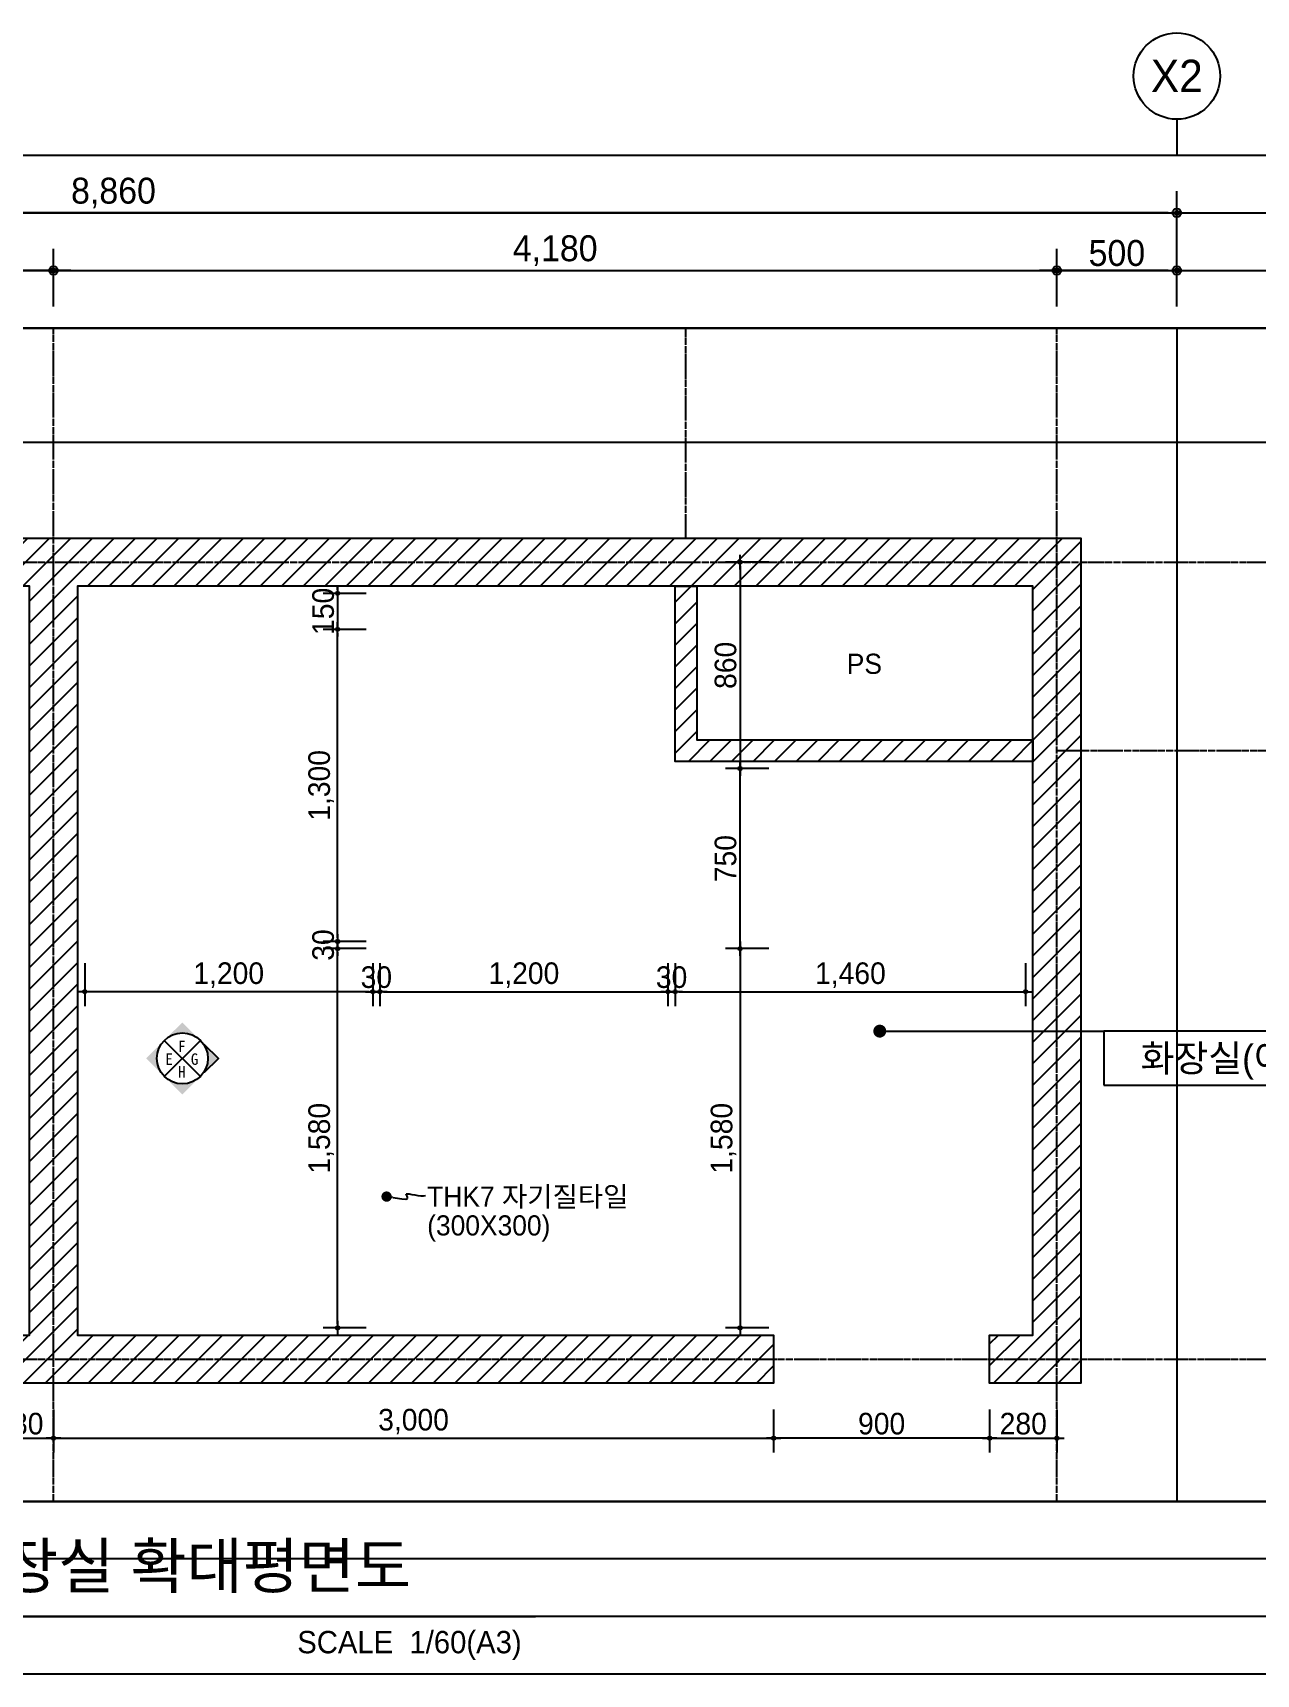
# Model space of a CAD drawing. Header units: millimetres. Extents: x 555 to 100215, y 750 to 17024.
# Drawn here: x 11348 to 16445, y 10187 to 17024 of the extents above; entities that cross this region are included whole.
import ezdxf
from ezdxf.enums import TextEntityAlignment as Align
from ezdxf.xclip import XClip

# ---------------------------------------------------------------- set-up
doc = ezdxf.new("R2010")
doc.units = ezdxf.units.MM
doc.header["$XCLIPFRAME"] = 2
doc.linetypes.add('CEN', pattern=[35, 30, -2, 1, -2])
for name, color, linetype in [('$ZCDB_AUDIT_GENERATED_600D18', 7, 'Continuous'), ('3TEX', 3, 'Continuous'), ('4A.TEC CEN', 1, 'CEN'), ('4A.TEC CEN 보조1', 14, 'CEN'), ('4A.TEC TEXT', 7, 'Continuous'), ('4A.TEC TEXT 2', 3, 'Continuous'), ('4A.TEC 심볼', 7, 'Continuous'), ('4A.TEC 해치 1', 9, 'Continuous'), ('CEN', 1, 'CEN'), ('DIM', 7, 'Continuous'), ('TEX', 3, 'Continuous'), ('㈜SE&C TEXT', 7, 'Continuous')]:
    doc.layers.add(name, color=color, linetype=linetype)
doc.layers.add('DEFPOINT', color=135, linetype='Continuous', plot=False)
doc.styles.add('1', font='')
doc.styles.add('GHS', font='malgun.ttf')
doc.styles.add('나눔고딕', font='')
doc.styles.add('돋움', font='')
doc.styles.add('돋음체', font='')
doc.styles.add('울릉도L', font='')
doc.styles.get('1').set_extended_font_data('DotumChe')
doc.styles.get('나눔고딕').set_extended_font_data('Dotum')
doc.styles.get('돋움').set_extended_font_data('Dotum')
doc.styles.get('돋음체').set_extended_font_data('Dotum')
doc.styles.get('울릉도L').set_extended_font_data('Dotum')
doc.dimstyles.new('DIM(3)', dxfattribs={"dimscale": 600, "dimtxt": 3, "dimasz": 1, "dimexe": 2, "dimexo": 3, "dimgap": 1, "dimtad": 1, "dimdec": 0, "dimzin": 0, "dimdsep": 46, "dimlunit": 6, "dimtxsty": '돋움', "dimblk1": 'DIMDOT', "dimblk2": 'DIMDOT', "dimsah": 1, "dimcen": 2.5, "dimclrd": 1, "dimclre": 1, "dimazin": 0, "dimtfac": 1, "dimtdec": 0, "dimtix": 1, "dimtmove": 2, "dimatfit": 2, "dimldrblk": 'DIMDOT', "dimfxl": 1, "dimtolj": 1, "dimtzin": 0, "dimarcsym": 0})
doc.dimstyles.new('DIM_600(외부치수)', dxfattribs={"dimscale": 400, "dimtxt": 3.3, "dimasz": 1, "dimexe": 2, "dimexo": 2, "dimgap": 1, "dimtad": 1, "dimdec": 0, "dimdsep": 46, "dimlunit": 6, "dimtxsty": '나눔고딕', "dimblk1": 'DIMDOT', "dimblk2": 'DIMDOT', "dimsah": 1, "dimcen": 2.5, "dimdle": 1.5, "dimclrd": 8, "dimclre": 8, "dimclrt": 3, "dimadec": 0, "dimazin": 0, "dimtfac": 1, "dimtdec": 0, "dimtix": 1, "dimtmove": 2, "dimatfit": 3, "dimldrblk": 'DIMDOT', "dimfxl": 1, "dimtvp": 1, "dimtolj": 1, "dimtzin": 0, "dimarcsym": 0})

# ---------------------------------------------------------------- blocks, each defined once
blk = doc.blocks.new('DIMDOT')
at = {"color": 0}
blk.add_line((-2, 0), (2, 0), dxfattribs=at)
for radius in [0.5, 0.25]:
    blk.add_circle((0, 0), radius, dxfattribs=at)
blk = doc.blocks.new('*D38')
at = {"layer": '$ZCDB_AUDIT_GENERATED_600D18', "color": 8, "lineweight": -2, "transparency": 16777216}
for p, q in [((7254.3, 15884.4), (7254.3, 16124.4)), ((11434.3, 15884.4), (11434.3, 16124.4)), ((11398.3, 16034.4), (7290.3, 16034.4))]:
    blk.add_line(p, q, dxfattribs=at)
at = {"layer": 'Defpoints', "color": 0, "transparency": 16777216}
for p in [(7254.3, 16034.4), (7254.3, 15794.4), (11434.3, 15794.4, 1666.7)]:
    blk.add_point(p, dxfattribs=at)
at = {"layer": '$ZCDB_AUDIT_GENERATED_600D18', "color": 8, "lineweight": -2, "transparency": 16777216, "xscale": 36, "yscale": 36, "zscale": 36, "rotation": 180}
blk.add_blockref('DIMDOT', (7254.3, 16034.4), dxfattribs=at)
at = {"layer": '$ZCDB_AUDIT_GENERATED_600D18', "color": 8, "lineweight": -2, "transparency": 16777216, "xscale": 36, "yscale": 36, "zscale": 36}
blk.add_blockref('DIMDOT', (11434.3, 16034.4), dxfattribs=at)
at = {"layer": '$ZCDB_AUDIT_GENERATED_600D18', "color": 3, "transparency": 16777216, "insert": (9344.3, 16116.9), "char_height": 108, "attachment_point": 5, "style": '나눔고딕'}
blk.add_mtext('\\A1;4,180', dxfattribs=at)
blk = doc.blocks.new('*D39')
at = {"layer": '$ZCDB_AUDIT_GENERATED_600D18', "color": 8, "lineweight": -2, "transparency": 16777216}
for p, q in [((7254.3, 15884.4), (7254.3, 16364.4)), ((16114.3, 15884.4), (16114.3, 16364.4)), ((16078.3, 16274.4), (7290.3, 16274.4))]:
    blk.add_line(p, q, dxfattribs=at)
at = {"layer": 'Defpoints', "color": 0, "transparency": 16777216}
for p in [(7254.3, 16274.4), (7254.3, 15794.4, 2344.5), (16114.3, 15794.4, 163.9)]:
    blk.add_point(p, dxfattribs=at)
at = {"layer": '$ZCDB_AUDIT_GENERATED_600D18', "color": 8, "lineweight": -2, "transparency": 16777216, "xscale": 36, "yscale": 36, "zscale": 36, "rotation": 180}
blk.add_blockref('DIMDOT', (7254.3, 16274.4), dxfattribs=at)
at = {"layer": '$ZCDB_AUDIT_GENERATED_600D18', "color": 8, "lineweight": -2, "transparency": 16777216, "xscale": 36, "yscale": 36, "zscale": 36}
blk.add_blockref('DIMDOT', (16114.3, 16274.4), dxfattribs=at)
at = {"layer": '$ZCDB_AUDIT_GENERATED_600D18', "color": 3, "transparency": 16777216, "insert": (11684.3, 16356.9), "char_height": 108, "attachment_point": 5, "style": '나눔고딕'}
blk.add_mtext('\\A1;8,860', dxfattribs=at)
blk = doc.blocks.new('ccs122')
at = {"layer": '4A.TEC 심볼'}
blk.add_line((0, 8), (0, 3), dxfattribs=at)
blk.add_circle((0, 14), 6, dxfattribs=at)
at = {"layer": '4A.TEC TEXT 2', "color": 3, "style": 'GHS'}
blk.add_attdef('NO', text='', height=4.5, dxfattribs=at).set_placement((-0.01, 14.02), align=Align.MIDDLE_CENTER)
blk = doc.blocks.new('*D40')
at = {"layer": '$ZCDB_AUDIT_GENERATED_600D18', "color": 8, "lineweight": -2, "transparency": 16777216}
for p, q in [((11434.3, 15884.4), (11434.3, 16124.4)), ((15614.3, 15884.4), (15614.3, 16124.4)), ((11470.3, 16034.4), (15578.3, 16034.4))]:
    blk.add_line(p, q, dxfattribs=at)
at = {"layer": 'Defpoints', "color": 0, "transparency": 16777216}
for p in [(15614.3, 16034.4), (11434.3, 15794.4, 1666.7), (15614.3, 15794.4, 178.1)]:
    blk.add_point(p, dxfattribs=at)
at = {"layer": '$ZCDB_AUDIT_GENERATED_600D18', "color": 8, "lineweight": -2, "transparency": 16777216, "xscale": 36, "yscale": 36, "zscale": 36, "rotation": 180}
blk.add_blockref('DIMDOT', (11434.3, 16034.4), dxfattribs=at)
at = {"layer": '$ZCDB_AUDIT_GENERATED_600D18', "color": 8, "lineweight": -2, "transparency": 16777216, "xscale": 36, "yscale": 36, "zscale": 36}
blk.add_blockref('DIMDOT', (15614.3, 16034.4), dxfattribs=at)
at = {"layer": '$ZCDB_AUDIT_GENERATED_600D18', "color": 3, "transparency": 16777216, "insert": (13524.3, 16116.9), "char_height": 108, "attachment_point": 5, "style": '나눔고딕'}
blk.add_mtext('\\A1;4,180', dxfattribs=at)
blk = doc.blocks.new('dwgFD3B')
at = {"layer": '4A.TEC CEN', "color": 250, "ltscale": 500}
blk.add_line((49194.51, -92936.83, -3333.33), (358000, -92936.83, -3333.33), dxfattribs=at)
at = {"layer": '4A.TEC CEN', "color": 250, "ltscale": 500, "elevation": -3333.33}
blk.add_lwpolyline([(180307.63, -39163.16), (180307.63, -267000)], dxfattribs=at)
blk = doc.blocks.new('*D77')
at = {"layer": '$ZCDB_AUDIT_GENERATED_600D18', "color": 8, "lineweight": -2, "transparency": 16777216}
for p, q in [((15614.3, 15884.4), (15614.3, 16124.4)), ((16114.3, 15884.4), (16114.3, 16124.4)), ((16078.3, 16034.4), (15650.3, 16034.4))]:
    blk.add_line(p, q, dxfattribs=at)
at = {"layer": 'Defpoints', "color": 0, "transparency": 16777216}
for p in [(15614.3, 16034.4), (15614.3, 15794.4, 178.1), (16114.3, 15794.4, 356.1)]:
    blk.add_point(p, dxfattribs=at)
at = {"layer": '$ZCDB_AUDIT_GENERATED_600D18', "color": 8, "lineweight": -2, "transparency": 16777216, "xscale": 36, "yscale": 36, "zscale": 36, "rotation": 180}
blk.add_blockref('DIMDOT', (15614.3, 16034.4), dxfattribs=at)
at = {"layer": '$ZCDB_AUDIT_GENERATED_600D18', "color": 8, "lineweight": -2, "transparency": 16777216, "xscale": 36, "yscale": 36, "zscale": 36}
blk.add_blockref('DIMDOT', (16114.3, 16034.4), dxfattribs=at)
at = {"layer": '$ZCDB_AUDIT_GENERATED_600D18', "color": 3, "transparency": 16777216, "insert": (15864.3, 16106.5), "char_height": 108, "attachment_point": 5, "style": '나눔고딕'}
blk.add_mtext('\\A1;500', dxfattribs=at)
blk = doc.blocks.new('*D119')
at = {"color": 1, "lineweight": -2, "transparency": 16777216}
for p, q in [((11154.3, 11289.4), (11154.3, 11110)), ((11434.3, 11289.4), (11434.3, 11110)), ((11169.3, 11170), (11419.3, 11170))]:
    blk.add_line(p, q, dxfattribs=at)
at = {"layer": 'Defpoints', "color": 0, "transparency": 16777216}
for p in [(11154.3, 11379.4, -828.2), (11434.3, 11379.4, -828.2), (11434.3, 11170)]:
    blk.add_point(p, dxfattribs=at)
at = {"color": 1, "lineweight": -2, "transparency": 16777216, "xscale": 15, "yscale": 15, "zscale": 15, "rotation": 180}
blk.add_blockref('DIMDOT', (11154.3, 11170), dxfattribs=at)
at = {"color": 1, "lineweight": -2, "transparency": 16777216, "xscale": 15, "yscale": 15, "zscale": 15}
blk.add_blockref('DIMDOT', (11434.3, 11170), dxfattribs=at)
at = {"color": 0, "transparency": 16777216, "insert": (11294.3, 11230), "char_height": 90, "attachment_point": 5, "style": '돋움'}
blk.add_mtext('\\A1;280', dxfattribs=at)
blk = doc.blocks.new('*D120')
at = {"color": 1, "lineweight": -2, "transparency": 16777216}
for p, q in [((11434.3, 11289.4), (11434.3, 11110)), ((14434.3, 11289.4), (14434.3, 11110)), ((11449.3, 11170), (14419.3, 11170))]:
    blk.add_line(p, q, dxfattribs=at)
at = {"layer": 'Defpoints', "color": 0, "transparency": 16777216}
for p in [(11434.3, 11379.4, -828.2), (14434.3, 11379.4, -828.2), (14434.3, 11170)]:
    blk.add_point(p, dxfattribs=at)
at = {"color": 1, "lineweight": -2, "transparency": 16777216, "xscale": 15, "yscale": 15, "zscale": 15, "rotation": 180}
blk.add_blockref('DIMDOT', (11434.3, 11170), dxfattribs=at)
at = {"color": 1, "lineweight": -2, "transparency": 16777216, "xscale": 15, "yscale": 15, "zscale": 15}
blk.add_blockref('DIMDOT', (14434.3, 11170), dxfattribs=at)
at = {"color": 0, "transparency": 16777216, "insert": (12934.3, 11238.7), "char_height": 90, "attachment_point": 5, "style": '돋움'}
blk.add_mtext('\\A1;3,000', dxfattribs=at)
blk = doc.blocks.new('*D121')
at = {"color": 1, "lineweight": -2, "transparency": 16777216}
for p, q in [((14434.3, 11289.4), (14434.3, 11110)), ((15334.3, 11289.4), (15334.3, 11110)), ((15319.3, 11170), (14449.3, 11170))]:
    blk.add_line(p, q, dxfattribs=at)
at = {"layer": 'Defpoints', "color": 0, "transparency": 16777216}
for p in [(14434.3, 11379.4, -828.2), (15334.3, 11379.4, -828.2), (14434.3, 11170)]:
    blk.add_point(p, dxfattribs=at)
at = {"color": 1, "lineweight": -2, "transparency": 16777216, "xscale": 15, "yscale": 15, "zscale": 15, "rotation": 180}
blk.add_blockref('DIMDOT', (14434.3, 11170), dxfattribs=at)
at = {"color": 1, "lineweight": -2, "transparency": 16777216, "xscale": 15, "yscale": 15, "zscale": 15}
blk.add_blockref('DIMDOT', (15334.3, 11170), dxfattribs=at)
at = {"color": 0, "transparency": 16777216, "insert": (14884.3, 11230), "char_height": 90, "attachment_point": 5, "style": '돋움'}
blk.add_mtext('\\A1;900', dxfattribs=at)
blk = doc.blocks.new('*D122')
at = {"color": 1, "lineweight": -2, "transparency": 16777216}
for p, q in [((15334.3, 11289.4), (15334.3, 11110)), ((15614.3, 11289.4), (15614.3, 11110)), ((15349.3, 11170), (15599.3, 11170))]:
    blk.add_line(p, q, dxfattribs=at)
at = {"layer": 'Defpoints', "color": 0, "transparency": 16777216}
for p in [(15334.3, 11379.4, -828.2), (15614.3, 11379.4, -828.2), (15614.3, 11170)]:
    blk.add_point(p, dxfattribs=at)
at = {"color": 1, "lineweight": -2, "transparency": 16777216, "xscale": 15, "yscale": 15, "zscale": 15, "rotation": 180}
blk.add_blockref('DIMDOT', (15334.3, 11170), dxfattribs=at)
at = {"color": 1, "lineweight": -2, "transparency": 16777216, "xscale": 15, "yscale": 15, "zscale": 15}
blk.add_blockref('DIMDOT', (15614.3, 11170), dxfattribs=at)
at = {"color": 0, "transparency": 16777216, "insert": (15474.3, 11230), "char_height": 90, "attachment_point": 5, "style": '돋움'}
blk.add_mtext('\\A1;280', dxfattribs=at)
blk = doc.blocks.new('*D134')
at = {"color": 1, "lineweight": -2, "transparency": 16777216}
for p, q in [((13994.3, 13149.4), (13994.3, 12970)), ((14024.3, 13149.4), (14024.3, 12970)), ((13979.3, 13030), (13964.3, 13030)), ((14024.3, 13030), (13994.3, 13030)), ((14039.3, 13030), (14054.3, 13030))]:
    blk.add_line(p, q, dxfattribs=at)
at = {"layer": 'Defpoints', "color": 0, "transparency": 16777216}
for p in [(13994.3, 13239.4, -828.2), (14024.3, 13239.4, -828.2), (13994.3, 13030)]:
    blk.add_point(p, dxfattribs=at)
at = {"color": 1, "lineweight": -2, "transparency": 16777216, "xscale": 15, "yscale": 15, "zscale": 15}
blk.add_blockref('DIMDOT', (13994.3, 13030), dxfattribs=at)
at = {"color": 1, "lineweight": -2, "transparency": 16777216, "xscale": 15, "yscale": 15, "zscale": 15, "rotation": 180}
blk.add_blockref('DIMDOT', (14024.3, 13030), dxfattribs=at)
at = {"color": 0, "transparency": 16777216, "insert": (14009.3, 13090), "char_height": 90, "attachment_point": 5, "style": '돋움'}
blk.add_mtext('\\A1;30', dxfattribs=at)
blk = doc.blocks.new('*D135')
at = {"color": 1, "lineweight": -2, "transparency": 16777216}
for p, q in [((12794.3, 13149.4), (12794.3, 12970)), ((13994.3, 13149.4), (13994.3, 12970)), ((12809.3, 13030), (13979.3, 13030))]:
    blk.add_line(p, q, dxfattribs=at)
at = {"layer": 'Defpoints', "color": 0, "transparency": 16777216}
for p in [(12794.3, 13239.4, -828.2), (13994.3, 13239.4, -828.2), (13994.3, 13030)]:
    blk.add_point(p, dxfattribs=at)
at = {"color": 1, "lineweight": -2, "transparency": 16777216, "xscale": 15, "yscale": 15, "zscale": 15, "rotation": 180}
blk.add_blockref('DIMDOT', (12794.3, 13030), dxfattribs=at)
at = {"color": 1, "lineweight": -2, "transparency": 16777216, "xscale": 15, "yscale": 15, "zscale": 15}
blk.add_blockref('DIMDOT', (13994.3, 13030), dxfattribs=at)
at = {"color": 0, "transparency": 16777216, "insert": (13394.3, 13098.7), "char_height": 90, "attachment_point": 5, "style": '돋움'}
blk.add_mtext('\\A1;1,200', dxfattribs=at)
blk = doc.blocks.new('*D139')
at = {"color": 1, "lineweight": -2, "transparency": 16777216}
for p, q in [((12764.3, 13149.4), (12764.3, 12970)), ((12794.3, 13149.4), (12794.3, 12970)), ((12749.3, 13030), (12734.3, 13030)), ((12794.3, 13030), (12764.3, 13030)), ((12809.3, 13030), (12824.3, 13030))]:
    blk.add_line(p, q, dxfattribs=at)
at = {"layer": 'Defpoints', "color": 0, "transparency": 16777216}
for p in [(12764.3, 13239.4, -828.2), (12794.3, 13239.4, -828.2), (12764.3, 13030)]:
    blk.add_point(p, dxfattribs=at)
at = {"color": 1, "lineweight": -2, "transparency": 16777216, "xscale": 15, "yscale": 15, "zscale": 15}
blk.add_blockref('DIMDOT', (12764.3, 13030), dxfattribs=at)
at = {"color": 1, "lineweight": -2, "transparency": 16777216, "xscale": 15, "yscale": 15, "zscale": 15, "rotation": 180}
blk.add_blockref('DIMDOT', (12794.3, 13030), dxfattribs=at)
at = {"color": 0, "transparency": 16777216, "insert": (12779.3, 13090), "char_height": 90, "attachment_point": 5, "style": '돋움'}
blk.add_mtext('\\A1;30', dxfattribs=at)
blk = doc.blocks.new('*D140')
at = {"color": 1, "lineweight": -2, "transparency": 16777216}
for p, q in [((11564.3, 13149.4), (11564.3, 12970)), ((12764.3, 13149.4), (12764.3, 12970)), ((12749.3, 13030), (11579.3, 13030))]:
    blk.add_line(p, q, dxfattribs=at)
at = {"layer": 'Defpoints', "color": 0, "transparency": 16777216}
for p in [(11564.3, 13239.4, -828.2), (12764.3, 13239.4, -828.2), (11564.3, 13030)]:
    blk.add_point(p, dxfattribs=at)
at = {"color": 1, "lineweight": -2, "transparency": 16777216, "xscale": 15, "yscale": 15, "zscale": 15, "rotation": 180}
blk.add_blockref('DIMDOT', (11564.3, 13030), dxfattribs=at)
at = {"color": 1, "lineweight": -2, "transparency": 16777216, "xscale": 15, "yscale": 15, "zscale": 15}
blk.add_blockref('DIMDOT', (12764.3, 13030), dxfattribs=at)
at = {"color": 0, "transparency": 16777216, "insert": (12164.3, 13098.7), "char_height": 90, "attachment_point": 5, "style": '돋움'}
blk.add_mtext('\\A1;1,200', dxfattribs=at)
blk = doc.blocks.new('*D141')
at = {"color": 1, "lineweight": -2, "transparency": 16777216}
for p, q in [((14024.3, 13149.4), (14024.3, 12970)), ((15484.3, 13149.4), (15484.3, 12970)), ((14039.3, 13030), (15469.3, 13030))]:
    blk.add_line(p, q, dxfattribs=at)
at = {"layer": 'Defpoints', "color": 0, "transparency": 16777216}
for p in [(14024.3, 13239.4, -828.2), (15484.3, 13239.4, -828.2), (15484.3, 13030)]:
    blk.add_point(p, dxfattribs=at)
at = {"color": 1, "lineweight": -2, "transparency": 16777216, "xscale": 15, "yscale": 15, "zscale": 15, "rotation": 180}
blk.add_blockref('DIMDOT', (14024.3, 13030), dxfattribs=at)
at = {"color": 1, "lineweight": -2, "transparency": 16777216, "xscale": 15, "yscale": 15, "zscale": 15}
blk.add_blockref('DIMDOT', (15484.3, 13030), dxfattribs=at)
at = {"color": 0, "transparency": 16777216, "insert": (14754.3, 13098.7), "char_height": 90, "attachment_point": 5, "style": '돋움'}
blk.add_mtext('\\A1;1,460', dxfattribs=at)
blk = doc.blocks.new('*D142')
at = {"color": 1, "lineweight": -2, "transparency": 16777216}
for p, q in [((12618.1, 14704.4), (12618.1, 14719.4)), ((12737.6, 14689.4), (12558.1, 14689.4)), ((12618.1, 14689.4), (12618.1, 14539.4)), ((12737.6, 14539.4), (12558.1, 14539.4)), ((12618.1, 14524.4), (12618.1, 14509.4))]:
    blk.add_line(p, q, dxfattribs=at)
at = {"layer": 'Defpoints', "color": 0, "transparency": 16777216}
for p in [(12827.6, 14689.4, -828.2), (12618.1, 14539.4), (12827.6, 14539.4, -828.2)]:
    blk.add_point(p, dxfattribs=at)
at = {"color": 1, "lineweight": -2, "transparency": 16777216, "xscale": 15, "yscale": 15, "zscale": 15}
for p, rotation in [((12618.1, 14689.4), 270), ((12618.1, 14539.4), 90)]:
    blk.add_blockref('DIMDOT', p, dxfattribs=dict(at, rotation=rotation))
at = {"color": 0, "transparency": 16777216, "insert": (12558.1, 14614.4), "char_height": 90, "attachment_point": 5, "rotation": 90, "style": '돋움'}
blk.add_mtext('\\A1;150', dxfattribs=at)
blk = doc.blocks.new('*D143')
at = {"color": 1, "lineweight": -2, "transparency": 16777216}
for p, q in [((12737.6, 14539.4), (12558.1, 14539.4)), ((12618.1, 13254.4), (12618.1, 14524.4)), ((12737.6, 13239.4), (12558.1, 13239.4))]:
    blk.add_line(p, q, dxfattribs=at)
at = {"layer": 'Defpoints', "color": 0, "transparency": 16777216}
for p in [(12618.1, 14539.4), (12827.6, 14539.4, -828.2), (12827.6, 13239.4, -828.2)]:
    blk.add_point(p, dxfattribs=at)
at = {"color": 1, "lineweight": -2, "transparency": 16777216, "xscale": 15, "yscale": 15, "zscale": 15}
for p, rotation in [((12618.1, 14539.4), 90), ((12618.1, 13239.4), 270)]:
    blk.add_blockref('DIMDOT', p, dxfattribs=dict(at, rotation=rotation))
at = {"color": 0, "transparency": 16777216, "insert": (12549.4, 13889.4), "char_height": 90, "attachment_point": 5, "rotation": 90, "style": '돋움'}
blk.add_mtext('\\A1;1,300', dxfattribs=at)
blk = doc.blocks.new('*D137')
at = {"color": 1, "lineweight": -2, "transparency": 16777216}
for p, q in [((12618.1, 13254.4), (12618.1, 13269.4)), ((12737.6, 13239.4), (12558.1, 13239.4)), ((12737.6, 13209.4), (12558.1, 13209.4)), ((12618.1, 13239.4), (12618.1, 13209.4)), ((12618.1, 13194.4), (12618.1, 13179.4))]:
    blk.add_line(p, q, dxfattribs=at)
at = {"layer": 'Defpoints', "color": 0, "transparency": 16777216}
for p in [(12618.1, 13209.4), (12827.6, 13239.4, -828.2), (12827.6, 13209.4, -828.2)]:
    blk.add_point(p, dxfattribs=at)
at = {"color": 1, "lineweight": -2, "transparency": 16777216, "xscale": 15, "yscale": 15, "zscale": 15}
for p, rotation in [((12618.1, 13239.4), 270), ((12618.1, 13209.4), 90)]:
    blk.add_blockref('DIMDOT', p, dxfattribs=dict(at, rotation=rotation))
at = {"color": 0, "transparency": 16777216, "insert": (12558.1, 13224.4), "char_height": 90, "attachment_point": 5, "rotation": 90, "style": '돋움'}
blk.add_mtext('\\A1;30', dxfattribs=at)
blk = doc.blocks.new('*D138')
at = {"color": 1, "lineweight": -2, "transparency": 16777216}
for p, q in [((12737.6, 13209.4), (12558.1, 13209.4)), ((12618.1, 11644.4), (12618.1, 13194.4)), ((12737.6, 11629.4), (12558.1, 11629.4))]:
    blk.add_line(p, q, dxfattribs=at)
at = {"layer": 'Defpoints', "color": 0, "transparency": 16777216}
for p in [(12618.1, 13209.4), (12827.6, 13209.4, -828.2), (12827.6, 11629.4, -828.2)]:
    blk.add_point(p, dxfattribs=at)
at = {"color": 1, "lineweight": -2, "transparency": 16777216, "xscale": 15, "yscale": 15, "zscale": 15}
for p, rotation in [((12618.1, 13209.4), 90), ((12618.1, 11629.4), 270)]:
    blk.add_blockref('DIMDOT', p, dxfattribs=dict(at, rotation=rotation))
at = {"color": 0, "transparency": 16777216, "insert": (12549.4, 12419.4), "char_height": 90, "attachment_point": 5, "rotation": 90, "style": '돋움'}
blk.add_mtext('\\A1;1,580', dxfattribs=at)
blk = doc.blocks.new('*D136')
at = {"color": 1, "lineweight": -2, "transparency": 16777216}
for p, q in [((14413.8, 13959.4), (14234.4, 13959.4)), ((14294.4, 13224.4), (14294.4, 13944.4)), ((14413.8, 13209.4), (14234.4, 13209.4))]:
    blk.add_line(p, q, dxfattribs=at)
at = {"layer": 'Defpoints', "color": 0, "transparency": 16777216}
for p in [(14294.4, 13959.4), (14503.8, 13959.4, -35338.2), (14503.8, 13209.4, -24229.8)]:
    blk.add_point(p, dxfattribs=at)
at = {"color": 1, "lineweight": -2, "transparency": 16777216, "xscale": 15, "yscale": 15, "zscale": 15}
for p, rotation in [((14294.4, 13959.4), 90), ((14294.4, 13209.4), 270)]:
    blk.add_blockref('DIMDOT', p, dxfattribs=dict(at, rotation=rotation))
at = {"color": 0, "transparency": 16777216, "insert": (14234.4, 13584.4), "char_height": 90, "attachment_point": 5, "rotation": 90, "style": '돋움'}
blk.add_mtext('\\A1;750', dxfattribs=at)
blk = doc.blocks.new('*D144')
at = {"color": 1, "lineweight": -2, "transparency": 16777216}
for p, q in [((14413.8, 13209.4), (14234.4, 13209.4)), ((14294.4, 13194.4), (14294.4, 11644.4)), ((14413.8, 11629.4), (14234.4, 11629.4))]:
    blk.add_line(p, q, dxfattribs=at)
at = {"layer": 'Defpoints', "color": 0, "transparency": 16777216}
for p in [(14503.8, 13209.4, -24229.8), (14294.4, 11629.4), (14503.8, 11629.4, -47631.5)]:
    blk.add_point(p, dxfattribs=at)
at = {"color": 1, "lineweight": -2, "transparency": 16777216, "xscale": 15, "yscale": 15, "zscale": 15}
for p, rotation in [((14294.4, 13209.4), 90), ((14294.4, 11629.4), 270)]:
    blk.add_blockref('DIMDOT', p, dxfattribs=dict(at, rotation=rotation))
at = {"color": 0, "transparency": 16777216, "insert": (14225.7, 12419.4), "char_height": 90, "attachment_point": 5, "rotation": 90, "style": '돋움'}
blk.add_mtext('\\A1;1,580', dxfattribs=at)
blk = doc.blocks.new('569asd6f')
at = {"layer": 'TEX'}
h = blk.add_hatch(color=256, dxfattribs=at)
h.paths.add_polyline_path([(2008889, -265925), (2008764, -266051), (2008889, -266176, -0.198912), (2008838, -266051, -0.198912)])
h.paths.add_polyline_path([(2009140, -265925), (2009015, -265800), (2008889, -265925, -0.414214)])
h.paths.add_polyline_path([(2009265, -266051), (2009140, -265925, -0.198912), (2009191, -266051, -0.198912), (2009140, -266176)])
h.paths.add_polyline_path([(2009140, -266176, -0.414214), (2008889, -266176), (2009015, -266301)])
at = {"layer": 'DIM'}
blk.add_lwpolyline([(2008919, -266205), (2009015, -266301), (2009110, -266205)], dxfattribs=at)
blk.add_circle((2009015, -266051), 177, dxfattribs=at)
at = {"layer": 'TEX'}
for p, q in [((2008889, -266176), (2009140, -265925)), ((2008889, -265925), (2009140, -266176))]:
    blk.add_line(p, q, dxfattribs=at)
blk = doc.blocks.new('*D314')
at = {"color": 1, "lineweight": -2, "transparency": 16777216}
for p, q in [((14413.8, 14819.4), (14234.4, 14819.4)), ((14294.4, 14804.4), (14294.4, 13974.4)), ((14413.8, 13959.4), (14234.4, 13959.4))]:
    blk.add_line(p, q, dxfattribs=at)
at = {"layer": 'Defpoints', "color": 0, "transparency": 16777216}
for p in [(14503.8, 14819.4, -22600.6), (14294.4, 13959.4), (14503.8, 13959.4, -35338.2)]:
    blk.add_point(p, dxfattribs=at)
at = {"color": 1, "lineweight": -2, "transparency": 16777216, "xscale": 15, "yscale": 15, "zscale": 15}
for p, rotation in [((14294.4, 14819.4), 90), ((14294.4, 13959.4), 270)]:
    blk.add_blockref('DIMDOT', p, dxfattribs=dict(at, rotation=rotation))
at = {"color": 0, "transparency": 16777216, "insert": (14234.4, 14389.4), "char_height": 90, "attachment_point": 5, "rotation": 90, "style": '돋움'}
blk.add_mtext('\\A1;860', dxfattribs=at)

msp = doc.modelspace()

# ---------------------------------------------------------------- hatches: boundary and pattern name
at = {"layer": '4A.TEC 해치 1'}
h = msp.add_hatch(dxfattribs=at)
h.set_pattern_fill('ANSI31', color=256, scale=20)
h.paths.add_polyline_path([(7154.26, 14919.37), (15714.26, 14919.37), (15714.26, 11399.37), (15334.26, 11399.37), (15334.26, 11599.37), (15514.26, 11599.37), (15514.26, 14719.37), (11534.26, 14719.37), (11534.26, 11599.37), (14434.27, 11599.37), (14434.26, 11399.37), (11154.27, 11399.37), (11154.27, 11599.37), (11334.26, 11599.37), (11334.26, 14719.37), (7354.26, 14719.37), (7354.26, 11599.37), (10254.27, 11599.37), (10254.27, 11399.37), (7154.26, 11399.37)])
h = msp.add_hatch(dxfattribs=at)
h.set_pattern_fill('ANSI31', color=256, scale=20)
h.paths.add_polyline_path([(14024.26, 14719.37), (14114.26, 14719.37), (14114.26, 14079.37), (15514.26, 14079.37), (15514.26, 13989.37), (14024.26, 13989.37)])

# ---------------------------------------------------------------- linework, layer by layer
msp.add_line((14876.61, 12865.65), (15810.38, 12865.65))
at = {"layer": '4A.TEC CEN 보조1'}
for p, q in [((11434.26, 10906.87, 1666.67), (11434.26, 15794.45, 1666.67)), ((14069.26, 14919.37, 1666.67), (14069.26, 15794.45, 1666.67)), ((15614.26, 10906.87, 1666.67), (15614.26, 15794.45, 1666.67)), ((6049.86, 14819.37, 1666.67), (16780.14, 14819.37, 1666.67)), ((15614.26, 14034.37, 1666.67), (16780.14, 14034.37, 1666.67)), ((6049.86, 11499.37, 1666.67), (16780.14, 11499.37, 1666.67))]:
    msp.add_line(p, q, dxfattribs=at)
at = {"layer": '4A.TEC 심볼'}
msp.add_line((9387.03, 10426.87), (13442.97, 10426.87), dxfattribs=at)
at = {"layer": '4A.TEC 심볼', "const_width": 26.9}
msp.add_lwpolyline([(14876.61, 12879.1, -1), (14876.61, 12852.2, -1)], format="xyb", close=True, dxfattribs=at)
at = {"layer": '4A.TEC 심볼'}
msp.add_lwpolyline([(15810.38, 12640.65), (16761.36, 12640.65), (16761.36, 12865.65), (15810.38, 12865.65)], close=True, dxfattribs=at)
at = {"layer": '4A.TEC 해치 1', "elevation": 1666.67}
for points in [[(7154.26, 14919.37), (15714.26, 14919.37), (15714.26, 11399.37), (15334.26, 11399.37), (15334.26, 11599.37), (15514.26, 11599.37), (15514.26, 14719.37), (11534.26, 14719.37), (11534.26, 11599.37), (14434.27, 11599.37), (14434.26, 11399.37), (11154.27, 11399.37), (11154.27, 11599.37), (11334.26, 11599.37), (11334.26, 14719.37), (7354.26, 14719.37), (7354.26, 11599.37), (10254.27, 11599.37), (10254.27, 11399.37), (7154.26, 11399.37)], [(14024.26, 14719.37), (14114.26, 14719.37), (14114.26, 14079.37), (15514.26, 14079.37), (15514.26, 13989.37), (14024.26, 13989.37)]]:
    msp.add_lwpolyline(points, close=True, dxfattribs=at)
at = {"layer": 'CEN'}
msp.add_lwpolyline([(12815.28, 12180.89), (12857.77, 12171.18), (12885.65, 12166.71), (12901.73, 12166.35), (12908.84, 12168.99), (12909.81, 12173.51), (12907.46, 12178.8), (12904.61, 12183.75), (12904.09, 12187.23), (12908.06, 12188.43), (12916.05, 12187.72), (12926.91, 12185.78), (12939.5, 12183.26), (12952.7, 12180.85), (12965.34, 12179.2), (12976.3, 12178.99), (12984.44, 12180.89)], dxfattribs=at)
at = {"layer": 'DEFPOINT'}
for points in [[(5329.86, 16514.45), (17500.14, 16514.45), (17500.14, 10186.87), (5329.86, 10186.87)], [(5569.86, 16274.45), (17260.14, 16274.45), (17260.14, 10426.87), (5569.86, 10426.87)], [(5809.86, 16034.45), (17020.14, 16034.45), (17020.14, 10666.87), (5809.86, 10666.87)], [(6049.86, 15794.45), (16780.14, 15794.45), (16780.14, 10906.87), (6049.86, 10906.87)]]:
    msp.add_lwpolyline(points, close=True, dxfattribs=at)
at = {"layer": '㈜SE&C TEXT', "color": 1, "const_width": 21.52}
msp.add_lwpolyline([(12811.24, 12176.38, -1), (12832.76, 12176.38, -1)], format="xyb", close=True, dxfattribs=at)

# ---------------------------------------------------------------- block references
ref = msp.add_blockref('dwgFD3B', (-164193.36, 108256.2, 0.45))
XClip(ref).set_block_clipping_path([(170243.2242904603, -97349.3263075054), (180973.495341897, -92461.7560903132)])
at = {"xscale": 0.6, "yscale": 0.6, "zscale": 0.6, "rotation": 90}
msp.add_blockref('569asd6f', (-147659.39, -1192656.81), dxfattribs=at)
at = {"layer": '4A.TEC 심볼'}
ref = msp.add_blockref('ccs122', (16114.27, 16424.45, -3332.88), dxfattribs=dict(at, xscale=29.999999864981, yscale=29.999999864981, zscale=29.999999864981))
ref.add_attrib('NO', 'X2', dxfattribs={"layer": '0', "color": 3, "height": 135, "style": '울릉도L'}).set_placement((16114.08, 16844.98, -3332.88), align=Align.MIDDLE_CENTER)

# ---------------------------------------------------------------- texts
at = {"layer": '3TEX', "style": '1'}
for s, p in [('F', (11968.9, 12802.1)), ('E', (11915.85, 12749.05)), ('H', (11968.9, 12695.99)), ('G', (12021.96, 12749.05))]:
    msp.add_text(s, height=48, dxfattribs=at).set_placement(p, align=Align.MIDDLE_CENTER)
at = {"layer": '4A.TEC TEXT', "style": '돋움'}
for s, p in [('PS', (14739.14, 14395.95, -828.19)), ('THK7 자기질타일', (12991.16, 12176.38)), ('(300X300)', (12991.16, 12056.38))]:
    msp.add_text(s, height=84, rotation=360, dxfattribs=at).set_placement(p, align=Align.MIDDLE_LEFT)
at = {"layer": '4A.TEC TEXT', "color": 3, "style": '돋음체'}
msp.add_text('화장실(여)', height=112.5, dxfattribs=at).set_placement((16294.11, 12753.15), align=Align.MIDDLE_CENTER)
at = {"layer": '4A.TEC TEXT 2', "color": 3, "style": '나눔고딕'}
msp.add_text('지하2층 화장실 확대평면도', height=186.3, dxfattribs=at).set_placement((10081.16, 10488.97), align=Align.BOTTOM_LEFT)
msp.add_text('SCALE  1/60(A3)', height=93.15, dxfattribs=at).set_placement((13384.65, 10245.89), align=Align.BOTTOM_RIGHT)

# ---------------------------------------------------------------- dimensions: what is measured, and where the dimension line sits
at = {"layer": '$ZCDB_AUDIT_GENERATED_600D18'}
for base, p1, p2, picture, middle in [((7254.26, 16274.45), (16114.27, 15794.45, 163.88), (7254.26, 15794.45, 2344.51), '*D39', (11684.26, 16356.92)), ((7254.26, 16034.45), (11434.26, 15794.45, 1666.67), (7254.26, 15794.45), '*D38', (9344.26, 16116.92))]:
    dim = msp.add_linear_dim(base=base, p1=p1, p2=p2, dimstyle='DIM_600(외부치수)', override={"dimscale": 300, "dimtxt": 0.36, "dimasz": 0.12, "dimexe": 0.3, "dimexo": 0.3, "dimgap": 0.06, "dimdec": 1, "dimblk1": 'DIMDOT', "dimblk2": 'DIMDOT', "dimdle": 0.06}, dxfattribs=at)
    dim.commit()
    dim.dimension.update_dxf_attribs({"geometry": picture, "text_midpoint": middle})
for p1, angle, picture, middle in [((11434.26, 15794.45, 1666.67), 180, '*D40', (13524.26, 16116.92)), ((16114.27, 15794.45, 356.13), 0, '*D77', (15864.26, 16106.52))]:
    dim = msp.add_linear_dim(base=(15614.26, 16034.45), p1=p1, p2=(15614.26, 15794.45, 178.06), angle=angle, dimstyle='DIM_600(외부치수)', override={"dimscale": 300, "dimtxt": 0.36, "dimasz": 0.12, "dimexe": 0.3, "dimexo": 0.3, "dimgap": 0.06, "dimdec": 1, "dimblk1": 'DIMDOT', "dimblk2": 'DIMDOT', "dimdle": 0.06}, dxfattribs=at)
    dim.commit()
    dim.dimension.update_dxf_attribs({"geometry": picture, "text_midpoint": middle})
for base, p1, p2, angle, picture, middle in [((14294.42, 13959.37, 2494.86), (14503.82, 14819.37, -20105.7), (14503.82, 13959.37, -32843.33), 90, '*D314', (14234.36, 14389.37, 2494.86)), ((12618.15, 14539.37, 2494.86), (12827.55, 14689.37, 1666.67), (12827.55, 14539.37, 1666.67), 90, '*D142', (12558.09, 14614.37, 2494.86)), ((12618.15, 14539.37, 2494.86), (12827.55, 13239.37, 1666.67), (12827.55, 14539.37, 1666.67), 270, '*D143', (12549.42, 13889.37, 2494.86)), ((14294.42, 13959.37, 2494.86), (14503.82, 13209.37, -21734.93), (14503.82, 13959.37, -32843.33), 270, '*D136', (14234.36, 13584.37, 2494.86)), ((12618.15, 13209.37, 2494.86), (12827.55, 13239.37, 1666.67), (12827.55, 13209.37, 1666.67), 90, '*D137', (12558.09, 13224.37, 2494.86)), ((11564.26, 13029.96, 2494.86), (12764.26, 13239.37, 1666.67), (11564.26, 13239.37, 1666.67), 0, '*D140', (12164.26, 13098.69, 2494.86)), ((12618.15, 13209.37, 2494.86), (12827.55, 11629.37, 1666.67), (12827.55, 13209.37, 1666.67), 270, '*D138', (12549.42, 12419.37, 2494.86)), ((12764.26, 13029.96, 2494.86), (12794.26, 13239.37, 1666.67), (12764.26, 13239.37, 1666.67), 0, '*D139', (12779.26, 13090.02, 2494.86)), ((13994.26, 13029.96, 2494.86), (12794.26, 13239.37, 1666.67), (13994.26, 13239.37, 1666.67), 180, '*D135', (13394.26, 13098.69, 2494.86)), ((15484.26, 13029.96, 2494.86), (14024.26, 13239.37, 1666.67), (15484.26, 13239.37, 1666.67), 180, '*D141', (14754.26, 13098.69, 2494.86)), ((14294.42, 11629.37, 2494.86), (14503.82, 13209.37, -21734.93), (14503.82, 11629.37, -45136.59), 90, '*D144', (14225.69, 12419.37, 2494.86)), ((11434.26, 11169.97, 2494.86), (11154.27, 11379.37, 1666.67), (11434.26, 11379.37, 1666.67), 180, '*D119', (11294.27, 11230.03, 2494.86)), ((14434.27, 11169.97, 2494.86), (11434.26, 11379.37, 1666.67), (14434.27, 11379.37, 1666.67), 180, '*D120', (12934.27, 11238.7, 2494.86)), ((14434.27, 11169.97, 2494.86), (15334.27, 11379.37, 1666.67), (14434.27, 11379.37, 1666.67), 0, '*D121', (14884.27, 11230.03, 2494.86)), ((15614.26, 11169.97, 2494.86), (15334.27, 11379.37, 1666.67), (15614.26, 11379.37, 1666.67), 180, '*D122', (15474.27, 11230.03, 2494.86))]:
    dim = msp.add_linear_dim(base=base, p1=p1, p2=p2, angle=angle, dimstyle='DIM(3)', override={"dimscale": 50, "dimtxt": 1.8, "dimasz": 0.3, "dimexe": 1.2, "dimexo": 1.8, "dimgap": 0.3})
    dim.commit()
    dim.dimension.update_dxf_attribs({"geometry": picture, "text_midpoint": middle})
dim = msp.add_linear_dim(base=(13994.26, 13029.96, 2494.86), p1=(14024.26, 13239.37, 1666.67), p2=(13994.26, 13239.37, 1666.67), dimstyle='DIM(3)', override={"dimscale": 50, "dimtxt": 1.8, "dimasz": 0.3, "dimexe": 1.2, "dimexo": 1.8, "dimgap": 0.3})
dim.commit()
dim.dimension.update_dxf_attribs({"geometry": '*D134', "text_midpoint": (14009.26, 13090.02, 2494.86)})

doc.saveas('drawing.dxf')
